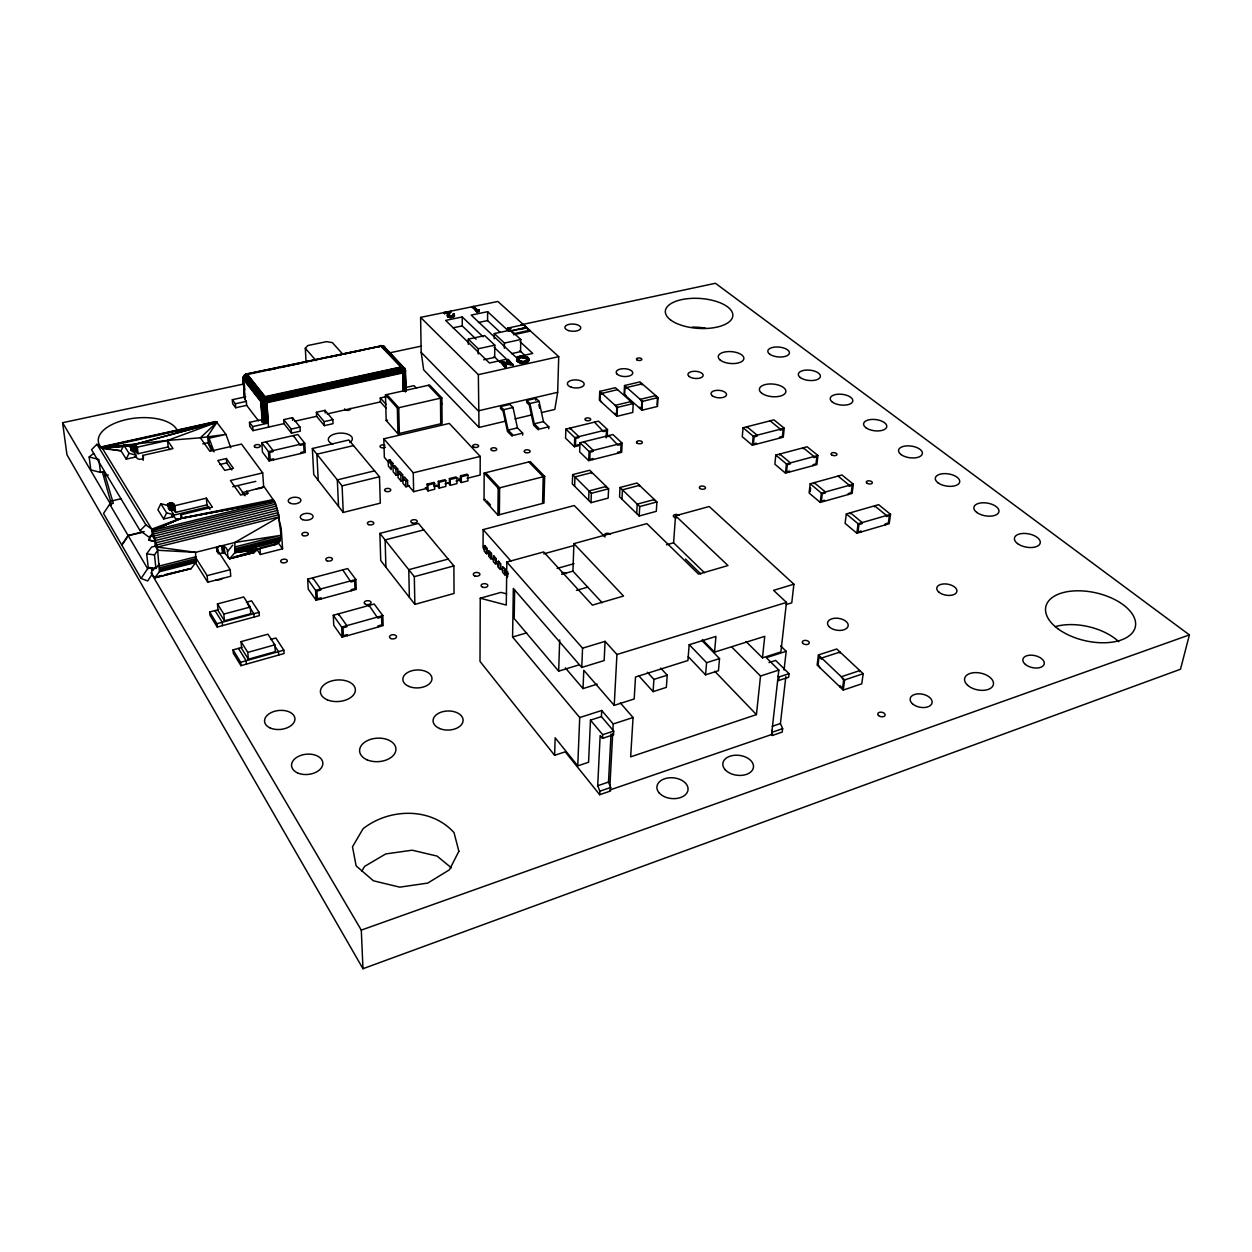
<?xml version="1.0" encoding="UTF-8"?>
<svg xmlns="http://www.w3.org/2000/svg" width="1252" height="1252" viewBox="0 0 1252 1252"><rect width="100%" height="100%" fill="white"/><g stroke="black" fill="none" stroke-linecap="round" stroke-linejoin="round"><path stroke-width="1.5" d="M476.996 312.045L472.207 306.599L476.996 312.045L479.156 311.607L479.25 309.964L477.716 310.277L473.491 306.333L477.716 311.263L479.25 310.95M258.507 420.828L246.644 405.351L246.347 401.376L244.797 399.357L243.029 378.636L246.049 374.802L381.156 346.053L383.957 346.46L385.366 349.12L382.142 345.662L379.779 346.178L382.361 345.834M477.716 311.263L477.716 310.277M541.537 412.581L554.808 409.435L557.672 392.314L558.721 356.648L497.873 301.45L420.609 317.382L478.342 374.661L479.015 427.448L505.542 421.142M478.217 354.003L478.233 348.76L468.311 339.135L484.743 335.614L494.79 345.161L494.697 357.352L483.695 359.778M479.156 311.607L479.25 309.964M388.949 462.739L384.348 457.34L383.816 438.81L449.312 423.426L480.22 456.401L480.142 475.056L467.09 478.311M506.59 593.824L500.91 592.399L480.252 598.221L480.001 661.4L554.605 755.316L565.231 751.826L599.692 794.707L610.475 791.014L610.663 787.492L608.503 782.062L611.039 733.891M605.029 536.998L574.261 505.526L483.131 529.612L483.053 547.891L484.743 549.831L484.759 545.543L484.148 551.052L486.418 553.666L489.72 552.758M243.076 377.697L244.797 399.357L243.138 377.572L244.109 375.381L246.707 373.863L265.502 397.432L266.832 402.095L268.538 427.135M484.039 499.783L484.164 473.099L530.222 461.581L544.667 476.37L543.978 503.054L497.905 515.104L484.039 499.783L485.479 499.423M486.418 553.666L486.449 548.298L484.18 545.7M500.221 332.39L487.576 320.59L487.623 311.67L471.206 315.097L515.824 357.149L532.726 353.408L520.049 341.671M484.759 545.543L487.028 548.141L486.997 552.429L489.266 555.043M493.288 556.154L495.604 558.783L495.542 564.183L493.257 561.538L493.883 555.998L493.836 560.301L491.551 557.672L491.582 553.368L488.718 550.911L488.687 556.279L490.956 558.893L494.29 557.985M490.956 558.893L491.003 553.525L488.718 550.911M494.274 338.744L494.321 333.564L510.55 330.09L520.769 339.511L520.566 351.64L511.52 353.643M243.076 378.292L245.752 374.191L382.142 345.662M243.483 377.619L246.707 373.863L244.375 376.163L261.903 398.48L262.513 422.3L268.257 423.098L266.488 400.217L261.48 399.075L243.952 376.742C245.736 373.456 245.846 374.019 243.655 377.337L261.167 399.67L262.513 422.3L261.089 401.955L243.295 379.293L243.968 376.101M243.843 377.306L246.519 373.925L245.423 374.771L263.609 397.087L262.576 402.033L264 423.035M493.883 555.998L496.183 558.627L496.136 562.946L498.452 565.591L498.499 561.272L497.858 566.827L500.174 569.503L500.237 564.104L497.905 561.444M243.295 379.293L243.545 376.21M497.905 515.104L498.171 488.202L484.164 473.099M506.418 366.899L502.49 362.078L506.434 365.866L505.088 367.196L499.908 361.186L510.659 363.44L510.644 364.457L505.542 363.283M500.456 361.061L499.892 362.219M499.36 514.728L499.642 487.826L485.62 472.74M498.499 561.272L500.816 563.932L500.769 568.267L503.101 570.943M504.368 348.275L504.431 343.064L494.321 333.564M507.796 576.327L505.432 573.619L505.495 569.3L502.568 566.78L502.506 572.18L504.838 574.871L508.187 573.932M505.088 367.196L499.908 361.186M510.644 364.457L506.7 360.701L508.046 359.387L513.242 365.381L502.475 363.111M509.971 331.373L507.561 328.134L523.586 324.706L526.732 327.961L519.596 329.495M504.838 574.871L504.9 569.457L502.568 566.78M513.242 365.381L508.046 359.387M786.256 604.528L791.765 602.822L793.893 584.199L709.211 506.512L675.532 515.761L727.991 565.544L698.569 574.136L646.877 523.618L573.917 543.634L623.543 596.046L592.399 605.139L543.65 551.944L506.841 562.038L506.277 605.06L480.252 598.221M507.185 577.579L507.842 571.992M507.561 328.134L510.472 331.232L526.748 327.57L529.706 330.262L529.69 331.264L513.602 334.738M512.757 365.49L513.257 364.348M243.67 376.163C245.861 373.299 242.465 380.624 243.029 378.088M283.954 423.645L283.719 419.623L292.483 417.667L300.042 427.104L300.277 431.142L291.45 433.161L283.954 423.645L252.982 430.641L249.79 426.4L249.492 422.362L260.588 419.889L262.2 421.987L260.807 401.016L264.282 396.79L400.89 366.993L404.725 368.495L402.565 370.921L266.582 400.671L261.167 399.67M516.606 360.513C517.107 354.003 534.62 358.354 526.216 362.61C515.417 367.055 514.196 352.688 525.621 356.648C530.238 356.069 528.438 363.221 526.638 360.513C529.001 358.729 525.214 356.789 523.477 356.976C513.602 356.131 521.035 364.723 526.638 360.513M599.692 794.707L599.88 791.186L597.705 785.74L600.162 735.55L602.494 738.351L613.496 734.736L613.699 731.074L601.414 716.613L590.475 720.135L588.581 762.249L577.751 765.864L579.723 717.553L512.584 637.018L513.336 588.424L581.773 667.457L604.153 660.555L605.092 641.353L582.556 648.176L506.841 562.038M516.81 360.936L516.653 358.651M516.873 359.23L516.982 358.088M517.217 361.421L516.826 359.919M517.358 358.714L517.373 357.696M517.671 361.781L517.232 360.388M524.995 361.171C524.51 363.753 516.888 362.454 518.062 358.761M517.937 358.322L517.952 357.305M514.65 589.958L514.196 618.598L558.674 671.135L579.128 664.843M518.25 362.125L517.686 360.764M518.297 360.858L518.312 359.825M518.093 360.498L518.469 358.135M518.547 361.124L518.563 360.091M518.61 358.009L518.625 356.992M518.97 362.438L519.001 360.435M518.203 359.465L518.876 357.822M519.455 361.734L519.47 360.701M518.844 358.855L519.408 356.726M218.098 553.728L224.311 552.805L229.773 558.752L234.875 552.57L234.875 542.476L279.196 516.888L275.049 502.318L264.156 486.809L242.246 492.709L244.516 495.197M519.736 362.689L518.265 361.108M520.034 361.969L520.049 360.936M519.361 358.573L520.034 356.57M520.675 362.157L520.691 361.124M519.94 358.354L520.675 357.133M520.707 362.892L519.752 361.656M521.02 357.415L521.035 356.382M521.317 362.282L521.333 361.265M520.66 358.15L521.427 356.992M521.708 363.017L520.722 361.859M522.037 362.376L522.068 361.343M521.724 362C528.469 363.909 528.532 356.883 522.084 357.962L521.959 356.304M522.741 357.947L522.757 356.93M522.679 363.08L522.882 361.39M522.82 357.305L522.835 356.288M523.586 324.706L529.69 331.264M523.461 357.994L523.477 356.976M523.618 363.049L523.712 361.358M523.759 357.368L523.774 356.335M522.647 435.133L522.679 433.129L517.436 427.871L513.023 407.495L509.908 404.412L500.612 406.587L500.503 408.512L503.069 411.094L507.498 431.502L512.146 436.212M524.197 358.088L524.228 357.07M524.588 362.955L524.494 361.265M524.651 357.477L524.666 356.444M524.838 358.228L524.854 357.196M525.449 358.416L525.621 356.648M525.621 362.767L525.637 361.734M525.965 358.62L525.981 357.602M526.216 362.61L526.231 361.578M526.435 358.901L526.403 356.883M526.873 359.246L527.061 357.164M526.998 362.329L527.264 359.903M527.123 359.512L527.139 358.495M527.405 360.592L527.358 358.839M527.655 362L527.687 360.967M527.64 358.51L527.655 357.493M528.188 361.625L528.203 360.592M528.188 358.948L528.203 357.915M528.579 361.218L528.594 360.185M528.594 359.418L528.626 358.401M528.798 360.795L528.829 358.823M542.554 503.429L543.227 476.73L528.813 461.941M548.736 428.81L548.799 426.822L543.462 421.611L539.096 401.36L535.95 398.339L526.763 400.483L526.638 402.393L529.252 404.944L533.634 425.21L538.36 429.874M554.605 755.316L555.168 737.804L577.751 765.864M607.189 436.792L607.517 429.561L598.503 421.157L565.873 429.107L565.575 438.153L574.402 446.745L578.518 445.712L578.565 444.71L575.466 445.477L575.717 438.403L578.815 437.637L578.847 436.619L569.973 428.106L569.942 429.107M558.674 671.135L559.675 639.928M572.649 474.618L572.32 483.898L590.975 502.678L608.159 498.124L608.613 488.781L589.692 470.251L572.649 474.618L591.367 493.304L590.975 502.678M574.402 446.745L574.715 437.637L565.873 429.107M574.621 486.214L574.95 476.918L592.024 472.536L591.977 473.569M602.228 602.807L572.915 571.147L573.917 543.634M579.989 442.723L579.645 451.847L588.69 460.642L621.681 452.285L622.15 443.161L612.901 434.554L579.989 442.723L589.066 451.471L588.69 460.642M584.089 442.707L584.136 441.69L593.229 450.423L593.182 451.44L590.068 452.222L589.77 459.359L592.885 458.561L592.853 459.578M581.773 667.457L582.556 648.176M588.612 500.299L589.003 490.925L606.203 486.433L606.156 487.466M278.398 543.039L274.031 544.98L279.963 541.114L234.875 552.57L256.566 549.894L229.773 558.752L254.046 552.555L257.912 549.174L274.031 544.98C286.364 542.351 277.819 524.322 279.196 516.888L157.392 547.093L159.411 571.741L154.763 577.751L152.118 574.324L151.382 567.751L147.626 568.705L141.085 578.44L147.642 580.959L152.118 574.324M597.204 684.155L583.025 688.6L583.792 670.243L614.216 705.377L634.185 698.976L635.515 677.019L687.911 660.524L689.163 644.749L715.941 636.423L714.548 652.135L764.753 636.329L762.468 657.848L780.888 651.948L786.475 602.415L773.579 590.349L793.893 584.199M599.739 391.375L599.364 400.217L616.986 416.306L632.761 412.471L633.246 403.582L615.389 387.697L599.739 391.375L617.439 407.385L616.986 416.306M601.539 402.205L599.943 399.732L600.24 392.862L601.883 394.333L601.915 393.363L617.596 389.654M606.14 437.856L606.469 430.813L603.417 431.564L594.45 422.143M608.769 436.572L608.816 435.571L617.987 445.211L621.07 444.444L620.71 451.534L617.627 452.301L617.58 453.318M614.763 414.271L614.81 413.285L616.485 414.819L616.829 407.87L615.186 405.366L630.977 401.563L630.93 402.565M601.414 716.613L601.711 710.494L579.723 717.553M602.494 738.351L602.682 734.674L590.475 720.135M624.529 385.538L624.075 394.333L641.947 410.233L657.503 406.446L658.067 397.588L639.96 381.891L624.529 385.538L642.464 401.36L641.947 410.233M620.037 487.482L619.552 496.825L639.177 515.996L656.298 511.332L656.909 501.927L637.033 483.006L620.037 487.482L639.725 506.559L639.177 515.996M626.282 396.289L624.67 393.848L625.03 387.009L626.689 388.464L626.736 387.494L642.198 383.832L642.135 384.818L640.461 383.362M621.978 499.188L622.463 489.829L639.49 485.338L639.428 486.386M609.927 785.63L612.697 733.782L613.496 734.736M612.885 730.119L613.214 723.969L601.711 710.494M614.216 705.377L616.939 654.499L605.092 641.353M639.694 408.215L639.741 407.244L641.447 408.747L641.838 401.845L640.195 399.357L655.766 395.601L655.704 396.587M636.689 513.555L637.221 504.133L654.389 499.532L654.327 500.581M620.335 702.92L633.058 717.521L630.664 756.834L756.427 714.61L760.527 676.033L732.013 647.284M657.003 404.959L657.425 398.089M660.68 668.083L667.222 675.172L666.346 687.379L653.09 691.636L653.92 679.398L647.409 672.261M535.809 400.249L535.95 398.339M704.453 572.759L673.607 542.789L675.532 515.761M155.248 577.767L191.18 568.596L195.797 562.492L195.594 552.351L157.392 547.093L151.742 529.158L102.539 448.56L101.396 447.152L100.207 447.512L216.361 421.705L225.97 434.397L230.791 447.778M702.043 640.633L719.54 658.583L718.445 670.712L705.549 674.828L706.597 662.699L689.21 644.608M743.078 427.746L742.248 436.729L752.358 445.243L783.283 437.167L784.237 428.2L773.939 419.858L743.078 427.746L753.219 436.197L784.237 428.2M746.865 427.746L746.959 426.744L757.116 435.195L757.022 436.197L754.095 436.964L753.422 443.975L756.349 443.224L756.255 444.225M752.358 445.243L753.219 436.197M775.802 455.071L774.863 464.195L785.458 473.115L816.852 464.617L817.932 455.493L807.133 446.761L775.802 455.071L786.444 463.944L817.932 455.493M779.448 438.169L779.542 437.183L782.422 436.432L783.157 429.436L780.278 430.187L780.387 429.186L770.121 420.844M779.652 455.039L779.746 454.022L790.419 462.88L790.309 463.913L787.336 464.711L786.553 471.832L789.527 471.034L789.417 472.051M785.458 473.115L786.444 463.944M803.142 448.795L803.252 447.793L814.019 456.542L813.91 457.559L816.836 456.777L816.007 463.866L813.08 464.664L812.971 465.666M785.849 676.581L780.419 723.515L782.641 728.648L782.234 732.076L772.421 735.44L771.561 734.548L778.838 670.07L766.318 657.691L786.193 651.306L784.049 670.039M772.421 735.44L772.061 730.245M768.994 662.574L775.63 660.446L789.057 673.67L788.635 677.238L778.634 680.525L779.041 676.941L778.165 676.064M810.185 483.757L809.105 493.022L820.248 502.412L852.111 493.429L853.332 484.18L841.986 474.993L810.185 483.757L821.359 493.1L853.332 484.18M810.216 491.723L810.639 488.123M814.066 483.695L814.191 482.662L825.397 491.973L825.271 493.022L822.251 493.867L821.375 501.097L824.379 500.252L824.254 501.285M820.248 502.412L821.359 493.1M818.401 654.952L817.118 665.015L843.238 690.071L861.752 683.827L863.191 673.717L836.759 648.99L818.401 654.952L844.631 679.914L843.238 690.071M820.342 668.098L818.072 664.671L819.058 656.846L821.484 659.147L821.625 658.02L840.014 652.026L839.873 653.153M848.167 494.54L848.293 493.523L851.266 492.678L852.205 485.479L849.232 486.324L849.357 485.291L838.042 476.073M846.336 513.946L845.1 523.352L856.837 533.227L889.186 523.727L890.548 514.337L878.622 504.666L846.336 513.946L858.105 523.774L890.548 514.337M850.264 513.821L850.405 512.772L862.19 522.585L862.049 523.633L858.982 524.525L857.996 531.881L861.047 530.989L860.907 532.037M856.837 533.227L858.105 523.774M839.92 686.878L840.076 685.767L842.565 688.146L843.645 680.259L841.297 676.753L859.842 670.571L859.686 671.698M874.475 506.857L874.616 505.824L886.526 515.511L886.385 516.56L889.389 515.668L888.341 522.976L885.321 523.868L885.18 524.901M261.089 401.955L263.969 402.941L266.848 402.283L261.073 401.423L243.295 378.652L244.375 376.007M261.903 398.48L266.113 398.934L266.817 423.301L264.704 402.972L265.737 397.933L401.72 368.323L404.427 371.719L404.881 390.358M404.725 368.495C402.455 365.208 408.183 373.049 402.768 372.298L266.832 402.095L261.105 400.843L243.624 377.181M246.206 374.536L246.926 373.91M452.723 317.225L454.429 315.911L454.022 314.064L452.739 314.33C455.227 318.431 447.152 318.509 447.433 315.457M244.046 375.788L262.404 397.948L260.932 400.343M520.722 324.863L715.424 283.281L1189.4 634.905L1180.495 669.241L362.97 968.719L66.951 454.742L62.6 422.707L243.937 383.973M405.523 371.061C405.304 367.712 405.898 373.847 402.8 372.955L266.207 402.878L267.552 423.223L265.455 402.956M384.536 346.992L380.389 345.63L402.737 368.949L265.283 398.965L402.205 369.543C406.274 365.412 401.297 370.592 403.426 372.783L403.254 390.984L402.768 372.298L405.178 369.356L405.836 391.234L404.662 368.37L405.632 391.579M447.308 316.114L449.312 311.936L447.997 314.565L447.997 313.563M450.188 316.834L448.685 315.754L451.205 310.919C443.928 313.955 452.755 318.524 452.739 314.33M404.49 372.313L404.834 371.406C396.493 362.251 409.013 369.043 402.69 371.625L266.222 401.767M243.373 376.633L245.251 374.786L262.983 397.479L261.997 401.861L262.92 422.581L261.496 402.252M385.037 348.839L383.957 346.46L380.389 345.63L382.001 345.959L245.877 374.145L247.051 373.988L265.346 397.166L263.953 402.283L265.346 423.286M404.928 369.512L383.394 346.1L381.156 346.053M214.499 422.926L216.361 421.705M244.719 397.995L244.609 399.028M134.966 457.152L135.92 455.133L130.662 446.87L123.76 445.023L121.021 450.814L126.233 459.124L136.374 456.839C136.859 461.033 146.594 459.421 142.65 455.431L173.011 448.576L167.518 440.438L101.944 447.7L121.021 450.814L102.539 448.56L96.936 444.272L91.521 449.687L140.099 530.629L148.659 536.92L152.494 535.966L154.559 539.362L155.311 546.169L157.783 550.27L195.594 552.351L234.875 542.476L280.464 535.402L235.235 546.842M126.233 459.124L128.987 453.302L123.76 445.023M172.76 516.763L173.793 514.65L167.956 505.495L160.819 503.727L157.893 509.752L163.652 518.954L174.231 516.403C174.748 521.082 185.202 519.157 180.773 514.822L212.417 507.17L206.361 498.171L174.904 505.683C174.184 502.24 167.94 502.099 167.252 505.338M163.652 518.954L166.61 512.897L160.819 503.727M262.404 397.948L265.987 398.59M264.986 396.587L263.233 402.174L264.642 423.176M404.396 390.624L404.427 371.719M151.664 534.447L149.113 539.894L153.26 541.146M150.318 535.934L148.659 540.144L153.761 541.349M451.518 316.834L454.022 315.066M361.765 871.376L364.582 866.415L385.757 853.927L412.143 850.202L437.073 856.086L451.377 867.839M211.291 450.344L208.223 442.645L207.644 436.181L217.003 422.221L132.102 444.992L130.114 446.307L131.1 448.56M265.518 398.371L262.826 397.886M402.189 368.542L402.502 368.119C402.753 365.349 402.8 369.45 403.426 372.783L403.833 390.827M243.952 376.289L243.467 377.854M263.718 397.353L265.346 397.166M93.587 453.443L89.158 456.98L90.817 469.907L100.473 472.395L103.979 471.597L113.29 503.335L109.691 504.196L103.525 513.476L121.726 544.964L128.08 535.465L144.199 531.568M142.509 532.272L128.236 535.731L121.882 545.23L141.085 578.44M155.138 567.312L152.994 570.474L151.382 567.751M155.311 546.169L151.555 547.093L146.687 553.807L148.221 567.359L155.952 568.471L159.254 563.807M155.952 568.471L154.465 554.918L157.783 550.27M227.895 557.735L227.504 551.6L232.731 545.121M245.251 374.786L247.145 374.066L244.985 374.645M306.083 362.642L305.316 348.259L307.882 345.521L326.584 341.639L332.375 342.625L342.14 353.502M452.786 316.38L453.005 314.768M140.099 530.629L145.905 524.823L96.936 444.272M381.187 346.084L379.779 346.178L381.876 346.037M227.504 551.6C227.676 545.59 218.615 544.166 216.424 548.533L230.211 569.691L230.759 576.249L207.738 582.211L194.232 560.802M447.293 314.847C447.966 317.46 455.305 317.085 454.022 314.064M404.912 368.902L405.93 390.906M262.576 402.033L263.421 422.832M243.858 376.68L244.876 376.195M180.773 514.822L181.117 518.203L274.235 500.784L152.478 530.472L178.786 519.064L151.742 529.158L145.905 524.823M180.851 518.453L274.235 500.784L180.398 518.672L152.478 530.472L179.349 518.97M152.478 530.472L179.881 518.844M265.08 397.588L401.892 367.775M259.18 488.718L264.156 486.809M379.935 345.896L380.592 345.599M362.97 968.719L361.296 930.111L1189.4 634.905M599.88 791.186L610.663 787.492M772.813 732.013L782.641 728.648M609.693 790.043L771.561 734.548M169.521 510.19L173.668 510.112L175.593 512.412L206.956 504.869L209.992 509.392M597.705 785.74L608.503 782.062M772.234 726.301L780.419 723.515M844.631 679.914L863.191 673.717M602.682 734.674L613.699 731.074M779.041 676.941L789.057 673.67M613.214 723.969L633.058 717.521M760.527 676.033L778.838 670.07M653.92 679.398L667.222 675.172M706.597 662.699L719.54 658.583M616.939 654.499L786.475 602.415M404.646 368.37L384.114 346.601L381.657 345.646M512.584 637.018L526.654 632.87M245.877 374.145L246.785 373.878M246.409 374.645L247.067 374.019M576.468 590.365L587.72 587.141M561.678 574.308L572.915 571.147M666.502 544.792L673.607 542.789M242.012 647.394L233.044 649.882L233.326 653.278L240.963 665.673L284.063 653.528L283.828 650.148L275.878 638.004L270.573 639.475M342.125 637.158L383.143 625.609L382.83 615.577L374.176 604.012L333.282 615.28L333.768 625.311L342.125 637.158L341.655 627.08L333.282 615.28M557.109 568.439L574.042 563.697M248.35 659.209L275.315 651.635L274.83 644.843L267.912 634.201L241.057 641.619L241.62 648.395L248.35 659.209L247.802 652.386L241.057 641.619M233.044 649.882L240.681 662.277L283.828 650.148M414.866 604.387L454.038 593.464L453.881 565.92L418.434 523.414L379.888 533.383L380.733 560.567L414.866 604.387L414.318 576.656L379.888 533.383M247.802 652.386L274.83 644.843M341.655 627.08L382.83 615.577M543.759 553.838L573.463 545.684M133.682 444.789L217.003 422.221L200.367 437.809L167.518 440.438L137.344 447.167C132.211 440.219 133.557 452.05 138.08 453.693L168.191 446.933L170.006 449.656M218.677 609.614L209.694 612.009L210.007 615.342L217.206 627.049L259.336 615.64L259.086 612.306L251.574 600.835L246.394 602.228M316.114 600.256L356.257 589.379L355.865 579.519L347.68 568.564L307.663 579.175L308.227 589.066L316.114 600.256L315.582 590.334L307.663 579.175M414.318 576.656L453.881 565.92M639.725 506.559L656.909 501.927M448.185 559.081L408.778 569.691L409.373 597.329M224.421 620.82L250.776 613.699L250.244 607.017L243.717 596.969L217.472 603.933L218.067 610.616L224.421 620.82L223.826 614.106L217.472 603.933M209.694 612.009L216.909 623.699L259.086 612.306M223.826 614.106L250.244 607.017M315.582 590.334L355.865 579.519M591.367 493.304L608.613 488.781M423.818 529.862L385.115 539.941L385.913 567.219M265.659 400.437L266.488 400.217M195.688 557.563L207.128 575.638L230.211 569.691M154.199 577.375L161.743 575.45M165.53 574.48L191.18 568.596M234.171 556.983L250.932 552.711M154.763 577.751L190.664 568.58M229.226 558.752L254.046 552.555L253.53 549.268M256.128 548.282L260.385 554.48L282.592 548.799L281.199 528.454L278.648 517.796M159.646 567.798L196.141 558.564M235.329 548.658L280.526 537.218M159.693 569.394L196.141 560.16M235.298 550.238L280.464 538.783M159.614 570.724L196.032 561.475M235.141 551.553L280.276 540.097M159.411 571.741L195.797 562.492M274.783 544.213L259.915 548L260.385 554.48M498.171 488.202L544.667 476.37M159.505 565.967L196.016 556.749M409.341 485.933L405.898 486.793L405.773 480.971L402.8 477.497L404.599 477.059L407.573 480.533L407.667 484.68L413.63 491.692L427.182 488.296L427.12 484.133L433.849 482.458L434.663 483.397L434.726 489.219L428.027 490.894L425.383 487.591M445.023 483.835L449.452 482.724L449.421 478.577L456.072 476.934L456.902 477.857L456.933 483.648L450.297 485.307L447.919 482.646M456.088 481.065L460.501 479.97L460.486 475.823L467.09 474.179L467.919 475.103L467.935 480.893L461.331 482.536L458.952 479.892L458.936 478.233M436.635 485.119L439.186 488.092L445.853 486.418L445.806 480.612L444.992 479.688L438.31 481.347L438.357 485.51L433.896 486.621L433.849 482.458M343.251 512.444L380.311 503.147L379.497 476.746L348.854 440L312.358 448.513L313.751 474.571L343.251 512.444L342.093 485.87L312.358 448.513M589.066 451.471L622.15 443.161M427.12 484.133L427.934 485.072L434.663 483.397M438.31 481.347L439.123 482.286L445.806 480.612M449.421 478.577L450.25 479.5L456.902 477.857M460.486 475.823L461.315 476.746L467.919 475.103M155.999 540.363L277.928 510.315M574.715 437.637L607.517 429.561M399.498 474.398L396.086 475.228L395.945 469.453L393.034 466.041L394.818 465.603L397.729 469.015L398.042 477.528L400.969 480.987L404.396 480.142M156.547 542.648L278.46 512.553M405.773 480.971L407.573 480.533M157.016 544.917L278.883 514.76M153.214 532.069L275.049 502.318M342.093 485.87L379.497 476.746M153.949 533.9L275.847 504.071M402.628 474.743L399.685 471.3L397.901 471.738L400.843 475.181L402.628 474.743L402.941 483.303L405.898 486.793M154.685 535.919L276.598 506.027M383.816 438.81L413.27 472.818L480.22 456.401M155.358 538.094L277.302 508.124M374.583 470.846L337.32 479.876L338.51 506.371M395.945 469.453L397.729 469.015M388.214 460.392L391.094 463.772L391.25 469.547L388.37 466.151L388.214 460.392L389.982 459.969L392.878 463.35L393.175 471.816L396.086 475.228M617.439 407.385L633.246 403.582M642.464 401.36L658.067 397.588M171.618 515.668L208.834 506.684M391.094 463.772L392.878 463.35M522.679 433.129L513.336 435.399L508.124 430.109L503.695 409.67L500.612 406.587M548.799 426.822L539.581 429.045L534.291 423.818L529.893 403.52L526.763 400.483M256.331 488.922L263.702 487.153L262.701 472.896L241.495 444.084L209.866 451.299L200.367 437.809L225.97 434.397L209.084 438.2L207.644 436.181M508.124 430.109L517.436 427.871M534.291 423.818L543.462 421.611M515.01 418.888L532.069 414.835M232.731 486.731L255.784 481.363M262.701 472.896L230.415 480.518L240.65 495.056L248.225 493.241L246.644 491.019L247.145 494.18M269.102 460.908L305.285 452.457L304.768 443.239L297.866 434.538L261.793 442.785L262.435 452.019L269.102 460.908L268.46 451.643L261.793 442.785M111.851 500.91L121.381 498.672M397.948 433.802L442.081 423.458L441.846 397.87L429.592 385.006L385.475 394.881L386.179 420.469L397.948 433.802L397.338 408.027L385.475 394.881M503.695 409.67L513.023 407.495M529.893 403.52L539.096 401.36M353.518 445.587L316.881 454.194L318.227 480.33M264.814 398.152L265.737 397.933M219.867 464.492L226.753 462.896L231.776 469.954M557.672 392.314L478.233 410.859L421.173 352.297L420.609 317.382M386.179 420.469L387.557 420.156M226.393 458.514L217.785 460.501L224.75 470.408L233.42 468.373L226.393 458.514L226.753 462.896M268.46 451.643L304.768 443.239M283.719 419.623L291.215 429.107L300.042 427.104M316.427 412.284L324.143 421.627L332.844 419.655L333.016 423.677L324.346 425.649L316.631 416.29L316.427 412.284L325.066 410.343L332.844 419.655M397.338 408.027L441.846 397.87M104.511 475.885L108.314 475.024M294.564 421.267L316.631 416.29M327.163 413.911L380.436 401.908L386.242 408.402M202.777 443.881L208.223 442.645M405.445 387.557L414.021 385.647L416.462 388.261M505.088 366.163L506.434 365.866M478.342 374.661L558.721 356.648M249.492 422.362L252.685 426.588L268.257 423.098M380.436 401.908L380.311 397.948L387.009 396.446M506.7 360.701L508.03 360.404M100.52 447.058L215.782 421.533M245.689 396.806L232.324 399.701L235.392 403.754L246.347 401.376M265.815 399.811L402.408 370.263L401.97 368.902M232.324 399.701L232.637 403.692L235.705 407.745L246.644 405.351M478.233 348.76L494.79 345.161M504.431 343.064L520.769 339.511M510.472 330.825L526.544 327.382M529.706 330.262L513.617 333.721L511.661 331.921M389.012 352.986L421.47 346.068M507.545 329.135L511.098 328.368M269.039 369.919L276.676 368.307M280.479 367.509L301.466 363.064M328.165 357.43L341.514 354.598M345.333 353.8L360.592 350.576M375.835 347.352L379.653 346.538M453.052 327.852L462.27 325.911L476.089 339.182M478.483 322.5L487.576 320.59M476.996 311.059L479.156 310.606M483.037 336.757L462.254 316.959L445.618 320.418L489.454 363.002L506.59 359.199L494.117 347.32M449.327 312.937L444.116 313.376L444.116 312.39L449.312 311.936M444.116 313.376L451.221 311.92M472.207 307.585L473.491 307.319M181.243 518.203L273.421 499.532M380.999 345.583L401.516 367.149L264.391 397.432M383.175 346.037L405.069 369.481M401.814 366.914L401.297 367.54L403.895 368.667L405.21 371.734M134.434 451.315L133.354 451.409L132.618 444.883L101.944 447.7L217.003 422.221L167.518 440.438L168.191 446.933M130.255 446.041L101.944 447.7L132.102 444.992L132.853 451.534M246.128 374.285L247.395 374.317M382.689 346.475L385.131 347.946L384.129 346.616M260.979 400.202L266.394 400.593M146.687 553.807L154.465 554.918M502.49 362.078L512.757 364.457M384.974 347.946L383.002 345.99L383.957 346.46M400.89 366.993L402.174 367.399M166.61 512.897L173.793 514.65M89.158 456.98L98.845 459.453L100.473 472.395M128.987 453.302L135.92 455.133M402.205 369.543L403.207 371.766M383.566 348.197L384.614 348.072M253.452 552.57L250.118 548.705M383.55 346.272L384.646 347.148M402.408 367.133L382.564 345.771M487.623 311.67L508.766 331.232M519.893 350.748L525.511 356.006M506.716 359.684L510.659 363.44M494.039 356.444L499.579 361.765M780.653 645.922L786.193 651.306M685.548 559.065L700.838 573.979M746.035 641.54L762.468 657.848M777.758 679.648L778.634 680.525M702.341 639.631L714.548 652.135M714.751 671.291L756.427 714.61M479.015 427.448L423.677 369.856L421.173 352.297M688.256 656.674L705.549 674.828M428.231 385.303L440.485 398.183L440.72 423.771M486.731 500.816L490.534 504.979M386.868 394.568L398.746 407.698L399.341 433.474M638.849 675.861L653.09 691.636M380.311 397.948L386.117 404.427M483.131 529.612L510.941 561.084M305.316 348.259L316.036 360.639M565.309 667.848L583.025 688.6M342.719 569.879L350.92 581.961L354.66 580.959L354.973 588.628L351.249 589.645L351.296 590.741M278.46 543.18L282.592 548.799M207.738 442.864L214.108 451.862L209.084 438.2L208.974 443.881L212.699 450.313M237.943 485.604L245.142 495.776M383.769 346.522L384.63 348.588M247.317 603.652L253.859 613.73L254.109 617.064M273.546 644.044L278.492 651.65L278.711 655.031M214.984 610.6L222.23 622.26L222.527 625.609M238.443 648.38L246.112 660.743L246.394 664.139M452.723 316.224L453.208 317.069L453.193 316.067M62.6 422.707L111.225 505.307M150.913 572.727L361.296 930.111M109.691 504.196L128.08 535.465M128.236 535.731L147.626 568.705M266.003 399.2L266.426 399.998M111.428 504.212L102.382 472.035M252.904 549.018L254.046 552.555M538.845 404.615L539.628 408.293M131.366 450.454L130.803 445.555L101.944 447.7L131.616 445.149L132.368 451.675M131.053 450.689L130.49 445.79L101.944 447.7L131.194 445.336L131.742 450.235M135.936 445.274L136.671 451.8M135.592 445.086L136.311 451.612M135.169 444.961L135.905 451.487M134.715 444.851L135.451 451.377M134.214 444.789L134.95 451.315M133.15 444.804L133.886 451.33M137.344 447.167L138.08 453.693M136.202 445.477L136.938 452.003M404.834 371.406L405.319 391.876M151.742 529.158L152.494 535.966M142.65 455.431L143.197 460.345M263.969 402.941L266.066 423.317L264.704 402.972M171.54 503.069L172.228 509.799M170.992 503.054L171.68 509.783M170.429 503.085L171.117 509.814M169.865 503.163L170.554 509.893M169.333 503.288L170.022 510.018M168.832 503.46L169.349 508.515M168.378 503.664L168.895 508.719M167.987 503.914L168.504 508.954M174.904 505.683L175.593 512.412M173.652 503.805L174.341 510.534M173.355 503.586L174.044 510.315M172.995 503.398L173.668 510.112M172.557 503.241L173.245 509.971M172.056 503.132L172.745 509.861M207.128 575.638L207.738 582.211M216.909 623.699L217.206 627.049M206.361 498.171L206.956 504.869M217.519 547.234L217.958 552.116M217.238 547.359L217.676 552.226M216.987 547.5L217.425 552.367M216.784 547.64L216.893 551.068M224.155 546.592L224.718 553.071M223.983 546.451L224.531 552.93M223.498 546.216L224.311 552.805M223.216 546.154L223.779 552.633M222.903 546.107L223.466 552.586M222.574 546.091L223.138 552.57M222.246 546.091L222.809 552.586M221.917 546.138L222.48 552.617M240.681 662.277L240.963 665.673M235.392 403.754L235.705 407.745M244.39 384.583L244.797 390.045M244.015 384.896L244.703 394.004M252.685 426.588L252.982 430.641M266.394 442.785L266.332 441.753L273.046 450.579L273.108 451.612L269.681 452.41L270.166 459.625L273.593 458.827L273.656 459.844M292.483 417.667L292.639 420.343M293.453 436.588L293.391 435.555L300.324 445.305L303.704 444.523L304.095 451.706L300.73 452.488L300.793 453.506M291.215 429.107L291.45 433.161M312.765 578.94L312.703 577.845L320.653 588.972L320.715 590.068L316.912 591.101L317.335 598.816L321.122 597.783L321.185 598.894M324.143 421.627L324.346 425.649M325.066 410.343L325.191 413.019M338.494 614.982L338.447 613.856L346.851 625.64L346.898 626.751L343.017 627.847L343.361 635.687L347.242 634.592L347.305 635.703M369.152 606.516L369.105 605.405L377.775 618.128L381.594 617.064L381.844 624.858L378.026 625.922L378.057 627.033M389.982 459.969L390.061 462.708M400.843 475.181L400.969 480.987M413.27 472.818L413.63 491.692M427.934 485.072L428.027 490.894M405.492 370.717L405.789 390.233M439.123 482.286L439.186 488.092M447.934 315.864L447.95 316.866M447.433 314.455L447.621 316.615M444.648 312.906L444.663 313.908M452.395 315.614L452.301 317.319M452.128 315.707L452.144 316.709M451.8 315.786L451.815 316.787M451.518 315.848L451.722 317.429M451.143 316.49L451.143 317.476M450.642 316.506L450.657 317.492M450.125 316.474L450.125 317.476M449.781 315.77L449.797 316.772M449.531 315.692L449.64 317.413M449.343 313.626L449.343 314.612M449.28 315.598L449.124 317.319M450.25 479.5L450.297 485.307M448.905 315.347L449.092 316.49M448.779 314.471L448.654 317.179M448.247 316.036L448.263 317.038M454.398 314.643L454.366 316.177M454.257 314.362L454.21 316.427M453.944 315.676L453.944 316.678M453.6 315.895L453.6 316.897M462.254 316.959L462.27 325.911M461.315 476.746L461.331 482.536M468.311 339.135L468.311 344.347M332.907 444.116A12.019 6.025 -2.2 0 1 330.841 435.712A12.019 6.025 -2.2 0 1 347.68 434.162A12.019 6.025 -2.2 0 1 349.84 442.566M101.85 448.06A40.064 19.422 -5.5 0 1 127.078 419.42A40.064 19.422 -5.5 0 1 177.737 431.752M676.503 517.843A3.161 1.706 4.2 0 1 673.686 515.167A3.161 1.706 4.2 0 1 679.147 515.401M604.857 535.793A3.208 1.768 2.8 0 1 606.109 533.43A3.208 1.768 2.8 0 1 610.475 534.244M561.913 572.759A3.333 1.894 1.9 0 1 566.405 573.635M441.58 403.034A2.88 1.409 -0.3 0 1 441.33 404.443M385.444 447.23A3.02 1.534 -1.5 0 1 381.234 447.621A3.02 1.534 -1.5 0 1 380.624 445.493A3.02 1.534 -1.5 0 1 384.834 445.102M350.341 408.324A2.927 1.424 -1.9 0 1 348.009 410.343A2.927 1.424 -1.9 0 1 344.738 408.825M222.527 578.377A6.87 3.803 -5.6 0 1 216.033 580.067M1055.201 626.673A45.291 24.899 13.2 0 1 1118.787 641.681M692.231 327.116A33.507 15.321 3.9 0 1 705.471 328.18M458.874 851.282L449.405 869.827L427.761 883.083L399.764 887.152L373.393 880.782L356.131 865.883L352.501 846.806L363.033 828.777C389.106 808.166 430.876 806.898 454.022 832.611L458.874 851.282M258.882 548.846L234.875 552.57L258.726 548.892M327.038 560.802A3.349 1.862 -3.2 0 0 332.406 559.394A3.349 1.862 -3.2 0 0 327.852 557.594A3.349 1.862 -3.2 0 0 327.038 560.802M255.33 447.355A3.052 1.518 -3.7 0 0 260.306 446.213A3.052 1.518 -3.7 0 0 256.253 444.695A3.052 1.518 -3.7 0 0 255.33 447.355M866.853 483.084A3.083 1.565 7.5 0 0 872.128 483.303A3.083 1.565 7.5 0 0 868.982 480.799A3.083 1.565 7.5 0 0 866.853 483.084M831.563 454.789A2.989 1.502 6.7 0 0 836.712 455.008A2.989 1.502 6.7 0 0 833.722 452.614A2.989 1.502 6.7 0 0 831.563 454.789M270.15 727.96A15.259 9.515 -5.9 0 0 294.752 720.51A15.259 9.515 -5.9 0 0 274.313 711.371A15.259 9.515 -5.9 0 0 270.15 727.96M297.475 772.875A15.697 10.141 -5.8 0 0 322.687 764.894A15.697 10.141 -5.8 0 0 301.419 755.206A15.697 10.141 -5.8 0 0 297.475 772.875M327.241 699.805A17.512 10.783 -4.2 0 0 355.224 691.386A17.512 10.783 -4.2 0 0 331.201 681.072A17.512 10.783 -4.2 0 0 327.241 699.805M366.961 759.776A18.217 11.769 -3.6 0 0 395.835 750.558A18.217 11.769 -3.6 0 0 370.498 739.384A18.217 11.769 -3.6 0 0 366.961 759.776M408.95 686.44A14.586 8.983 -2 0 0 431.909 679.492A14.586 8.983 -2 0 0 411.36 670.9A14.586 8.983 -2 0 0 408.95 686.44M439.577 728.507A15.008 9.546 -1.4 0 0 463.052 721.089A15.008 9.546 -1.4 0 0 441.674 711.981A15.008 9.546 -1.4 0 0 439.577 728.507M725.315 769.87A15.415 10 7.3 0 0 751.842 770.872A15.415 10 7.3 0 0 737.334 755.222A15.415 10 7.3 0 0 725.315 769.87M659.162 792.892A15.634 10.407 5.5 0 0 686.174 793.909A15.634 10.407 5.5 0 0 672.121 777.742A15.634 10.407 5.5 0 0 659.162 792.892M761.639 393.128A13.303 6.323 5.3 0 0 784.55 394.004A13.303 6.323 5.3 0 0 771.717 383.973A13.303 6.323 5.3 0 0 761.639 393.128M720.291 360.138A12.864 5.947 4.5 0 0 742.499 360.983A12.864 5.947 4.5 0 0 730.448 351.577A12.864 5.947 4.5 0 0 720.291 360.138M769.683 354.144A10.83 4.945 5.2 0 0 788.337 354.864A10.83 4.945 5.2 0 0 777.852 346.992A10.83 4.945 5.2 0 0 769.683 354.144M800.294 377.541A11.096 5.164 5.8 0 0 819.387 378.292A11.096 5.164 5.8 0 0 808.416 370.06A11.096 5.164 5.8 0 0 800.294 377.541M689.054 376.445A7.637 3.599 4 0 0 702.247 376.977A7.637 3.599 4 0 0 695.298 371.281A7.637 3.599 4 0 0 689.054 376.445M712.216 395.679A7.778 3.74 4.4 0 0 725.659 396.211A7.778 3.74 4.4 0 0 718.445 390.311A7.778 3.74 4.4 0 0 712.216 395.679M1017.516 543.587A13.13 6.745 10.7 0 0 1039.567 544.432A13.13 6.745 10.7 0 0 1024.934 533.446A13.13 6.745 10.7 0 0 1017.516 543.587M976.716 512.397A12.723 6.448 9.7 0 0 998.22 513.226A12.723 6.448 9.7 0 0 984.307 502.788A12.723 6.448 9.7 0 0 976.716 512.397M937.936 482.756A12.348 6.166 8.8 0 0 958.907 483.569A12.348 6.166 8.8 0 0 945.683 473.632A12.348 6.166 8.8 0 0 937.936 482.756M901.033 454.554A12.004 5.884 7.9 0 0 921.488 455.337A12.004 5.884 7.9 0 0 908.905 445.868A12.004 5.884 7.9 0 0 901.033 454.554M832.33 402.033A11.378 5.399 6.4 0 0 851.845 402.784A11.378 5.399 6.4 0 0 840.389 394.177A11.378 5.399 6.4 0 0 832.33 402.033M865.868 427.668A11.691 5.634 7.1 0 0 885.853 428.434A11.691 5.634 7.1 0 0 873.833 419.42A11.691 5.634 7.1 0 0 865.868 427.668M967.827 685.439A14.695 8.529 11.9 0 0 992.586 686.378A14.695 8.529 11.9 0 0 976.623 672.621A14.695 8.529 11.9 0 0 967.827 685.439M829.45 627.017A10.423 5.994 8.3 0 0 847.291 627.721A10.423 5.994 8.3 0 0 836.837 618.206A10.423 5.994 8.3 0 0 829.45 627.017M912.458 703.765A11.143 6.651 11 0 0 931.332 704.5A11.143 6.651 11 0 0 919.641 693.843A11.143 6.651 11 0 0 912.458 703.765M938.953 592.212A10.204 5.571 10 0 0 956.246 592.885A10.204 5.571 10 0 0 945.354 583.917A10.204 5.571 10 0 0 938.953 592.212M1025.435 664.452A10.908 6.135 12.6 0 0 1043.698 665.172A10.908 6.135 12.6 0 0 1031.554 655.172A10.908 6.135 12.6 0 0 1025.435 664.452M571.397 387.259A8.42 4.038 2 0 0 584.183 384.254A8.42 4.038 2 0 0 571.757 380.264A8.42 4.038 2 0 0 571.397 387.259M617.267 374.301A8.31 3.928 2.8 0 0 631.65 374.864A8.31 3.928 2.8 0 0 624.482 368.683A8.31 3.928 2.8 0 0 617.267 374.301M568.674 330.606A7.95 3.615 2 0 0 580.772 327.946A7.95 3.615 2 0 0 569.034 324.362A7.95 3.615 2 0 0 568.674 330.606M1057.674 628.582A45.855 24.524 12.8 0 0 1133.67 630.945A45.855 24.524 12.8 0 0 1080.398 590.834A45.855 24.524 12.8 0 0 1057.674 628.582M670.587 319.949A33.835 14.993 3.8 0 0 729.024 321.967A33.835 14.993 3.8 0 0 697.614 298.336A33.835 14.993 3.8 0 0 670.587 319.949M390.906 638.567A3.537 2.113 -2.4 0 0 396.524 636.955A3.537 2.113 -2.4 0 0 391.594 634.92A3.537 2.113 -2.4 0 0 390.906 638.567M492.114 450.532A2.989 1.534 0.5 0 0 496.762 449.39A2.989 1.534 0.5 0 0 492.459 447.887A2.989 1.534 0.5 0 0 492.114 450.532M302.624 519.658A6.463 3.459 -3.4 0 0 313.031 517.045A6.463 3.459 -3.4 0 0 304.299 513.664A6.463 3.459 -3.4 0 0 302.624 519.658M290.542 503.367A6.385 3.365 -3.5 0 0 300.856 500.816A6.385 3.365 -3.5 0 0 292.264 497.529A6.385 3.365 -3.5 0 0 290.542 503.367M525.527 452.567A2.989 1.534 1.2 0 0 530.144 451.424A2.989 1.534 1.2 0 0 525.777 449.906A2.989 1.534 1.2 0 0 525.527 452.567M473.976 447.23A2.989 1.518 0.2 0 0 478.64 446.088A2.989 1.518 0.2 0 0 474.352 444.601A2.989 1.518 0.2 0 0 473.976 447.23M368.636 524.635A3.224 1.753 -2.1 0 0 373.785 523.32A3.224 1.753 -2.1 0 0 369.324 521.615A3.224 1.753 -2.1 0 0 368.636 524.635M303.047 535.621A3.287 1.784 -3.5 0 0 308.336 534.275A3.287 1.784 -3.5 0 0 303.907 532.523A3.287 1.784 -3.5 0 0 303.047 535.621M482.568 587.188A3.365 1.941 0 0 0 487.826 585.717A3.365 1.941 0 0 0 482.975 583.839A3.365 1.941 0 0 0 482.568 587.188M385.804 491.41A3.13 1.659 -1.6 0 0 390.78 490.174A3.13 1.659 -1.6 0 0 386.43 488.546A3.13 1.659 -1.6 0 0 385.804 491.41M802.892 643.403A3.521 2.066 7.8 0 0 808.933 643.653A3.521 2.066 7.8 0 0 805.49 640.382A3.521 2.066 7.8 0 0 802.892 643.403M636.783 359.778A2.739 1.283 3 0 0 641.509 359.966A2.739 1.283 3 0 0 639.13 357.962A2.739 1.283 3 0 0 636.783 359.778M365.537 604.325A3.443 1.988 -2.7 0 0 371.046 602.807A3.443 1.988 -2.7 0 0 366.288 600.866A3.443 1.988 -2.7 0 0 365.537 604.325M281.856 562.571A3.365 1.862 -4.2 0 0 287.303 561.162A3.365 1.862 -4.2 0 0 282.811 559.331A3.365 1.862 -4.2 0 0 281.856 562.571M586.312 420.5A2.895 1.44 2.3 0 0 590.725 419.436A2.895 1.44 2.3 0 0 586.421 418.012A2.895 1.44 2.3 0 0 586.312 420.5M636.877 442.942A2.958 1.502 3.2 0 0 641.994 443.145A2.958 1.502 3.2 0 0 639.428 440.798A2.958 1.502 3.2 0 0 636.877 442.942M699.821 488.358A3.083 1.612 4.5 0 0 705.158 488.577A3.083 1.612 4.5 0 0 702.341 486.026A3.083 1.612 4.5 0 0 699.821 488.358M474.727 575.904A3.349 1.909 -0.1 0 0 479.939 574.465A3.349 1.909 -0.1 0 0 475.15 572.618A3.349 1.909 -0.1 0 0 474.727 575.904M412.143 522.866A3.208 1.737 -1.3 0 0 417.213 521.552A3.208 1.737 -1.3 0 0 412.706 519.846A3.208 1.737 -1.3 0 0 412.143 522.866M878.481 715.502A3.74 2.285 10.3 0 0 884.851 715.768A3.74 2.285 10.3 0 0 881.017 712.138A3.74 2.285 10.3 0 0 878.481 715.502"/></g></svg>
